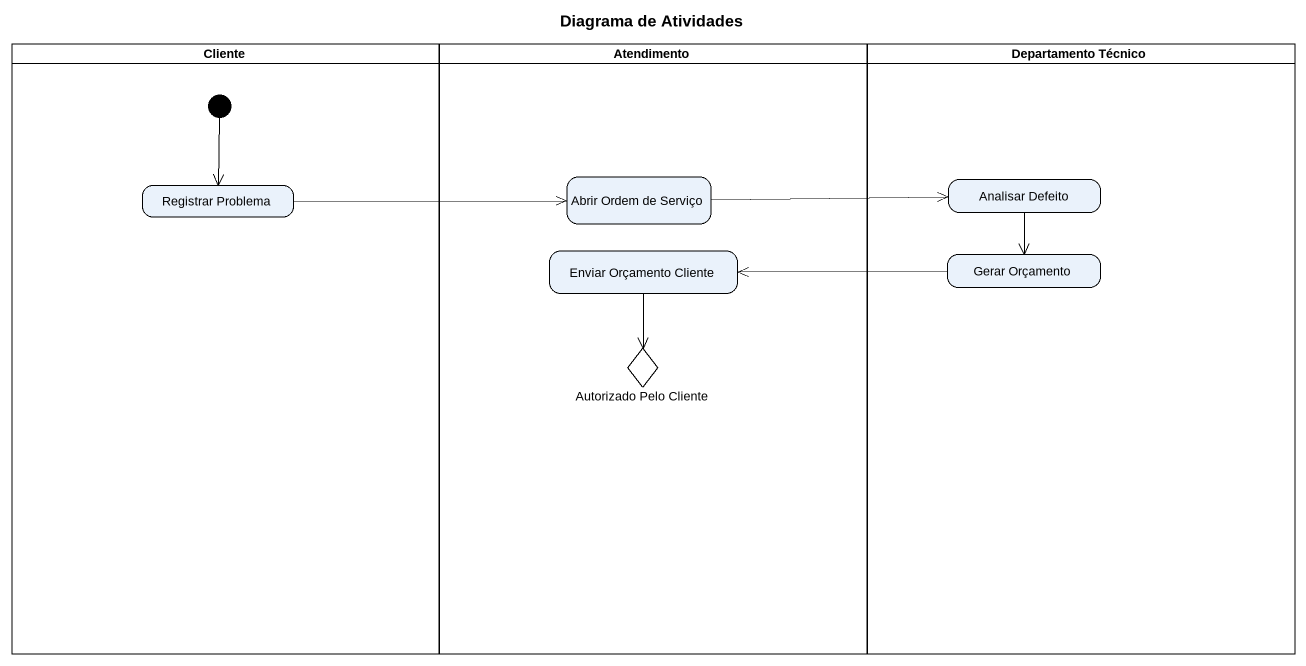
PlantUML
@startuml
title Diagrama de Atividades
hide empty description
state Cliente <<partition>> {
  state "Registrar Problema" as Registrar_Problema
  [*] --> Registrar_Problema
}
state Atendimento <<partition>> {
  state "Abrir Ordem de Serviço" as Abrir_Ordem_de_Serviço
  state "Enviar Orçamento Cliente" as Enviar_Orçamento_Cliente
  state "Autorizado Pelo Cliente" as Autorizado_Pelo_Cliente <<choice>>
}
state "Departamento Técnico" as Departamento_Técnico <<partition>> {
  state "Analisar Defeito" as Analisar_Defeito
  state "Gerar Orçamento" as Gerar_Orçamento
}
Registrar_Problema -right-> Abrir_Ordem_de_Serviço
Abrir_Ordem_de_Serviço -right-> Analisar_Defeito
Analisar_Defeito --> Gerar_Orçamento
Enviar_Orçamento_Cliente --> Autorizado_Pelo_Cliente
Gerar_Orçamento -left-> Enviar_Orçamento_Cliente
@enduml
